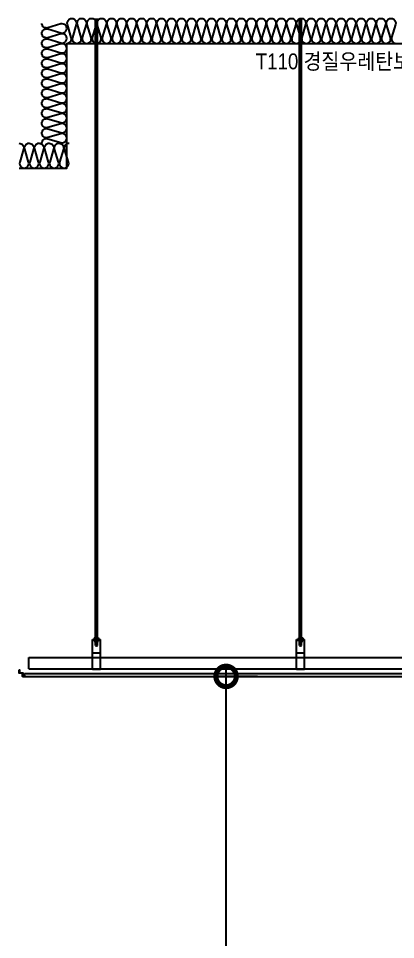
# Model space of a CAD drawing. Header units: millimetres. Extents: x 17311 to 801382, y -242618 to -104888.
# Drawn here: x 77042 to 78705, y -152798 to -148738 of the extents above; entities that cross this region are included whole.
import ezdxf
from ezdxf.enums import TextEntityAlignment as Align

# ---------------------------------------------------------------- set-up
doc = ezdxf.new("R2010")
doc.units = ezdxf.units.MM
doc.header["$LTSCALE"] = 250
doc.layers.get('Defpoints').update_dxf_attribs({"color": 151})
for name, color, linetype in [('A-CEIL', 8, 'Continuous'), ('A-CEIL_EL', 8, 'Continuous'), ('ISL', 251, 'Continuous'), ('MO-S', 3, 'Continuous')]:
    doc.layers.add(name, color=color, linetype=linetype)
doc.layers.add('CK', color=221, linetype='Continuous', plot=False)
doc.layers.add('NOPLOT-단열', color=225, linetype='Continuous', plot=False)
doc.styles.add('Gdim', font='')
doc.styles.get('Gdim').set_extended_font_data('Dotum')
doc.dimstyles.new('Gdim50', dxfattribs={"dimscale": 30, "dimtxt": 3, "dimasz": 6, "dimexe": 1.5, "dimexo": 2, "dimgap": 1, "dimtad": 1, "dimdec": 0, "dimzin": 0, "dimdsep": 46, "dimlunit": 6, "dimtxsty": 'Gdim', "dimblk": 'DOTSMALL', "dimcen": 1.5, "dimdle": 1.5, "dimclrd": 256, "dimclre": 256, "dimclrt": 256, "dimazin": 0, "dimtfac": 1, "dimtdec": 0, "dimtix": 1, "dimtmove": 2, "dimatfit": 3, "dimldrblk": 'DOTSMALL', "dimfxl": 1.5, "dimtolj": 1, "dimtzin": 0, "dimlwd": -1, "dimlwe": -1, "dimarcsym": 1})

# ---------------------------------------------------------------- blocks, each defined once
blk = doc.blocks.new('_DotSmall')
at = {"color": 0, "linetype": 'ByBlock', "const_width": 0.5}
blk.add_lwpolyline([(-0.0625, 0, 1), (0.0625, 0, 1)], format="xyb", close=True, dxfattribs=at)
blk = doc.blocks.new('*D240')
at = {"layer": 'CK', "transparency": 16777216}
for p, q in [((77957.8, -155283.1), (77957.8, -151593.1)), ((78096.1, -151638.1), (77912.8, -151638.1)), ((78096.1, -155238.1), (77912.8, -155238.1))]:
    blk.add_line(p, q, dxfattribs=at)
at = {"layer": 'Defpoints', "color": 0, "transparency": 16777216}
for p in [(77957.8, -151638.1), (78156.1, -151638.1), (78156.1, -155238.1)]:
    blk.add_point(p, dxfattribs=at)
at = {"layer": 'CK', "transparency": 16777216, "xscale": 180, "yscale": 180, "zscale": 180}
for p, rotation in [((77957.8, -151638.1), 90), ((77957.8, -155238.1), 270)]:
    blk.add_blockref('_DotSmall', p, dxfattribs=dict(at, rotation=rotation))
at = {"layer": 'CK', "transparency": 16777216, "insert": (77874.1, -153438.1), "char_height": 90, "attachment_point": 5, "rotation": 90, "style": 'Gdim'}
blk.add_mtext('\\A1;3,600', dxfattribs=at)

msp = doc.modelspace()

# ---------------------------------------------------------------- linework, layer by layer
at = {"layer": 'A-CEIL'}
for p, q in [((77068.4, -151626.1), (91172.2, -151626.1, 0)), ((77068.4, -151638.1), (91172.2, -151638.1, 0))]:
    msp.add_line(p, q, dxfattribs=at)
at = {"layer": 'A-CEIL_EL'}
for p, q in [((77381.8, -151502.3), (77381.8, -148738.1)), ((77390.8, -151502.3), (77390.8, -148738.1)), ((78281.8, -151502.3), (78281.8, -148738.1)), ((78290.8, -151502.3), (78290.8, -148738.1)), ((77368.8, -151606.3), (77368.8, -151475.1)), ((77368.8, -151475.1), (77403.8, -151475.1)), ((77368.8, -151476.3), (77403.8, -151476.3)), ((77372.8, -151473.6), (77399.7, -151473.6)), ((77372.8, -151473.6), (77372.8, -151475.1)), ((77372.8, -151476.3), (77372.8, -151477.8)), ((77372.8, -151477.8), (77399.7, -151477.8)), ((77376.7, -151468.6), (77395.8, -151468.6)), ((77376.7, -151468.6), (77376.7, -151473.6)), ((77376.7, -151477.8), (77376.7, -151482.8)), ((77395.8, -151468.6), (77395.8, -151473.6)), ((77395.8, -151477.8), (77395.8, -151482.8)), ((77399.7, -151473.6), (77399.7, -151475.1)), ((77399.7, -151476.3), (77399.7, -151477.8)), ((77403.8, -151606.3), (77403.8, -151475.1)), ((78268.8, -151606.3), (78268.8, -151475.1)), ((78268.8, -151475.1), (78303.8, -151475.1)), ((78268.8, -151476.3), (78303.8, -151476.3)), ((78272.8, -151473.6), (78299.7, -151473.6)), ((78272.8, -151473.6), (78272.8, -151475.1)), ((78272.8, -151476.3), (78272.8, -151477.8)), ((78272.8, -151477.8), (78299.7, -151477.8)), ((78276.7, -151468.6), (78295.8, -151468.6)), ((78276.7, -151468.6), (78276.7, -151473.6)), ((78276.7, -151477.8), (78276.7, -151482.8)), ((78295.8, -151468.6), (78295.8, -151473.6)), ((78295.8, -151477.8), (78295.8, -151482.8)), ((78299.7, -151473.6), (78299.7, -151475.1)), ((78299.7, -151476.3), (78299.7, -151477.8)), ((78303.8, -151606.3), (78303.8, -151475.1)), ((77376.7, -151482.8), (77395.8, -151482.8)), ((77381.8, -151502.3), (77381.8, -151482.8)), ((77390.8, -151502.3), (77390.8, -151482.8)), ((78276.7, -151482.8), (78295.8, -151482.8)), ((78281.8, -151502.3), (78281.8, -151482.8)), ((78290.8, -151502.3), (78290.8, -151482.8)), ((77088.3, -151555.1), (91104.7, -151555.1, 0)), ((77088.3, -151605.1), (77088.3, -151555.1)), ((77368.8, -151534.6), (77403.8, -151534.6)), ((77368.8, -151555.1), (77403.8, -151555.1)), ((78268.8, -151534.6), (78303.8, -151534.6)), ((78268.8, -151555.1), (78303.8, -151555.1)), ((77088.3, -151605.1), (91104.7, -151605.1, 0)), ((77368.8, -151605.1), (77403.8, -151605.1)), ((77368.8, -151606.3), (77403.8, -151606.3)), ((78268.8, -151605.1), (78303.8, -151605.1)), ((78268.8, -151606.3), (78303.8, -151606.3))]:
    msp.add_line(p, q, dxfattribs=at)
for centre in [(77386.3, -151490.8), (78286.3, -151490.8)]:
    msp.add_arc(centre, 12.4, 248.715, 291.285, dxfattribs=at)
at = {"layer": 'ISL'}
msp.add_line((77068.4, -151638.1), (77068.4, -151626.1), dxfattribs=at)
at = {"layer": 'ISL', "elevation": 0}
for points in [[(77255.3, -148848.1, 0.509267), (77274.7, -148821.5), (77257.8, -148764.8, -1.372593), (77296.7, -148764.8), (77279.8, -148821.5, 0.509267), (77299.3, -148848.1, 0.509267), (77318.7, -148821.5), (77301.8, -148764.8, -1.372593), (77340.7, -148764.8), (77323.8, -148821.5, 0.509267), (77343.3, -148848.1, 0.509267), (77362.7, -148821.5), (77345.8, -148764.8, -1.372593), (77384.7, -148764.8), (77367.8, -148821.5, 0.509267), (77387.3, -148848.1, 0.509267), (77406.7, -148821.5), (77389.8, -148764.8, -1.372593), (77428.7, -148764.8), (77411.8, -148821.5, 0.509267), (77431.3, -148848.1, 0.509267), (77450.7, -148821.5), (77433.8, -148764.8, -1.372593), (77472.7, -148764.8), (77455.8, -148821.5, 0.509267), (77475.3, -148848.1, 0.509267), (77494.7, -148821.5), (77477.8, -148764.8, -1.372593), (77516.7, -148764.8), (77499.8, -148821.5, 0.509267), (77519.3, -148848.1, 0.509267), (77538.7, -148821.5), (77521.8, -148764.8, -1.372593), (77560.7, -148764.8), (77543.8, -148821.5, 0.509267), (77563.3, -148848.1, 0.509267), (77582.7, -148821.5), (77565.8, -148764.8, -1.372593), (77604.7, -148764.8), (77587.8, -148821.5, 0.509267), (77607.3, -148848.1, 0.509267), (77626.7, -148821.5), (77609.8, -148764.8, -1.372593), (77648.7, -148764.8), (77631.8, -148821.5, 0.509267), (77651.3, -148848.1, 0.509267), (77670.7, -148821.5), (77653.8, -148764.8, -1.372593), (77692.7, -148764.8), (77675.8, -148821.5, 0.509267), (77695.3, -148848.1, 0.509267), (77714.7, -148821.5), (77697.8, -148764.8, -1.372593), (77736.7, -148764.8), (77719.8, -148821.5, 0.509267), (77739.3, -148848.1, 0.509267), (77758.7, -148821.5), (77741.8, -148764.8, -1.372593), (77780.7, -148764.8), (77763.8, -148821.5, 0.509267), (77783.3, -148848.1, 0.509267), (77802.7, -148821.5), (77785.8, -148764.8, -1.372593), (77824.7, -148764.8), (77807.8, -148821.5, 0.509267), (77827.3, -148848.1, 0.509267), (77846.7, -148821.5), (77829.8, -148764.8, -1.372593), (77868.7, -148764.8), (77851.8, -148821.5, 0.509267), (77871.3, -148848.1, 0.509267), (77890.7, -148821.5), (77873.8, -148764.8, -1.372593), (77912.7, -148764.8), (77895.8, -148821.5, 0.509267), (77915.3, -148848.1, 0.509267), (77934.7, -148821.5), (77917.8, -148764.8, -1.372593), (77956.7, -148764.8), (77939.8, -148821.5, 0.509267), (77959.3, -148848.1, 0.509267), (77978.7, -148821.5), (77961.8, -148764.8, -1.372593), (78000.7, -148764.8), (77983.8, -148821.5, 0.509267), (78003.3, -148848.1, 0.509267), (78022.7, -148821.5), (78005.8, -148764.8, -1.372593), (78044.7, -148764.8), (78027.8, -148821.5, 0.509267), (78047.3, -148848.1, 0.509267), (78066.7, -148821.5), (78049.8, -148764.8, -1.372593), (78088.7, -148764.8), (78071.8, -148821.5, 0.509267), (78091.3, -148848.1, 0.509267), (78110.7, -148821.5), (78093.8, -148764.8, -1.372593), (78132.7, -148764.8), (78115.8, -148821.5, 0.509267), (78135.3, -148848.1, 0.509267), (78154.7, -148821.5), (78137.8, -148764.8, -1.372593), (78176.7, -148764.8), (78159.8, -148821.5, 0.509267), (78179.3, -148848.1, 0.509267), (78198.7, -148821.5), (78181.8, -148764.8, -1.372593), (78220.7, -148764.8), (78203.8, -148821.5, 0.509267), (78223.3, -148848.1, 0.509267), (78242.7, -148821.5), (78225.8, -148764.8, -1.372593), (78264.7, -148764.8), (78247.8, -148821.5, 0.509267), (78267.3, -148848.1, 0.509267), (78286.7, -148821.5), (78269.8, -148764.8, -1.372593), (78308.7, -148764.8), (78291.8, -148821.5, 0.509267), (78311.3, -148848.1, 0.509267), (78330.7, -148821.5), (78313.8, -148764.8, -1.372593), (78352.7, -148764.8), (78335.8, -148821.5, 0.509267), (78355.3, -148848.1, 0.509267), (78374.7, -148821.5), (78357.8, -148764.8, -1.372593), (78396.7, -148764.8), (78379.8, -148821.5, 0.509267), (78399.3, -148848.1, 0.509267), (78418.7, -148821.5), (78401.8, -148764.8, -1.372593), (78440.7, -148764.8), (78423.8, -148821.5, 0.509267), (78443.3, -148848.1, 0.509267), (78462.7, -148821.5), (78445.8, -148764.8, -1.372593), (78484.7, -148764.8), (78467.8, -148821.5, 0.509267), (78487.3, -148848.1, 0.509267), (78506.7, -148821.5), (78489.8, -148764.8, -1.372593), (78528.7, -148764.8), (78511.8, -148821.5, 0.509267), (78531.3, -148848.1, 0.509267), (78550.7, -148821.5), (78533.8, -148764.8, -1.372593), (78572.7, -148764.8), (78555.8, -148821.5, 0.509267), (78575.3, -148848.1, 0.509267), (78594.7, -148821.5), (78577.8, -148764.8, -1.372593), (78616.7, -148764.8), (78599.8, -148821.5, 0.509267), (78619.3, -148848.1, 0.509267), (78638.7, -148821.5), (78621.8, -148764.8, -1.372593), (78660.7, -148764.8), (78643.8, -148821.5, 0.509267), (78663.3, -148848.1, 0.509267), (78682.7, -148821.5), (78665.8, -148764.8, -1.372593), (78704.7, -148764.8), (78687.8, -148821.5, 0.509267), (78707.3, -148848.1, 0.509267)], [(77145.3, -149288.1, -0.509267), (77171.9, -149268.7), (77228.6, -149285.5, 1.372593), (77228.6, -149246.7), (77171.9, -149263.5, -0.509267), (77145.3, -149244.1, -0.509267), (77171.9, -149224.7), (77228.6, -149241.5, 1.372593), (77228.6, -149202.7), (77171.9, -149219.5, -0.509267), (77145.3, -149200.1, -0.509267), (77171.9, -149180.7), (77228.6, -149197.5, 1.372593), (77228.6, -149158.7), (77171.9, -149175.5, -0.509267), (77145.3, -149156.1, -0.509267), (77171.9, -149136.7), (77228.6, -149153.5, 1.372593), (77228.6, -149114.7), (77171.9, -149131.5, -0.509267), (77145.3, -149112.1, -0.509267), (77171.9, -149092.7), (77228.6, -149109.5, 1.372593), (77228.6, -149070.7), (77171.9, -149087.5, -0.509267), (77145.3, -149068.1, -0.509267), (77171.9, -149048.7), (77228.6, -149065.5, 1.372593), (77228.6, -149026.7), (77171.9, -149043.5, -0.509267), (77145.3, -149024.1, -0.509267), (77171.9, -149004.7), (77228.6, -149021.5, 1.372593), (77228.6, -148982.7), (77171.9, -148999.5, -0.509267), (77145.3, -148980.1, -0.509267), (77171.9, -148960.7), (77228.6, -148977.5, 1.372593), (77228.6, -148938.7), (77171.9, -148955.5, -0.509267), (77145.3, -148936.1, -0.509267), (77171.9, -148916.7), (77228.6, -148933.5, 1.372593), (77228.6, -148894.7), (77171.9, -148911.5, -0.509267), (77145.3, -148892.1, -0.509267), (77171.9, -148872.7), (77228.6, -148889.5, 1.372593), (77228.6, -148850.7), (77171.9, -148867.5, -0.509267), (77145.3, -148848.1, -0.509267), (77171.9, -148828.7), (77228.6, -148845.5, 1.372593), (77228.6, -148806.7), (77171.9, -148823.5, -0.509267), (77145.3, -148804.1, -0.509267), (77171.9, -148784.7), (77228.6, -148801.5, 1.372593), (77228.6, -148762.7), (77171.9, -148779.5, -0.509267), (77145.3, -148760.1)], [(77045.3, -149288.1, -0.509267), (77064.7, -149314.8), (77047.8, -149371.5, 1.372593), (77086.7, -149371.5), (77069.8, -149314.8, -0.509267), (77089.3, -149288.1, -0.509267), (77108.7, -149314.8), (77091.8, -149371.5, 1.372593), (77130.7, -149371.5), (77113.8, -149314.8, -0.509267), (77133.3, -149288.1, -0.509267), (77152.7, -149314.8), (77135.8, -149371.5, 1.372593), (77174.7, -149371.5), (77157.8, -149314.8, -0.509267), (77177.3, -149288.1, -0.509267), (77196.7, -149314.8), (77179.8, -149371.5, 1.372593), (77218.7, -149371.5), (77201.8, -149314.8, -0.509267), (77221.3, -149288.1, -0.509267), (77240.7, -149314.8), (77223.8, -149371.5, 1.372593), (77262.7, -149371.5), (77245.8, -149314.8, -0.509267), (77265.3, -149288.1)]]:
    msp.add_lwpolyline(points, format="xyb", dxfattribs=at)
msp.add_lwpolyline([(77045.3, -149398.1), (77255.3, -149398.1), (77255.3, -148848.1), (79745.3, -148848.1)], dxfattribs=at)
at = {"layer": 'MO-S'}
msp.add_line((77050.1, -151617), (77042, -151617), dxfattribs=at)
at = {"layer": 'MO-S', "elevation": 0}
msp.add_lwpolyline([(77045.3, -151609.3), (77046.5, -151609.3), (77046.5, -151623.1), (77061.5, -151623.1), (77061.5, -151638.1), (77075.3, -151638.1), (77075.3, -151639.3), (77060.3, -151639.3), (77060.3, -151624.3), (77045.3, -151624.3)], close=True, dxfattribs=at)

# ---------------------------------------------------------------- texts
at = {"layer": 'NOPLOT-단열', "style": 'Gdim', "width": 0.9}
msp.add_text('T110 경질우레탄보드', height=70, dxfattribs=at).set_placement((78470.5, -148927.4), align=Align.MIDDLE_CENTER)

# ---------------------------------------------------------------- dimensions: what is measured, and where the dimension line sits
at = {"layer": 'CK'}
dim = msp.add_linear_dim(base=(77957.8, -151638.1), p1=(78156.1, -155238.1), p2=(78156.1, -151638.1), angle=90, dimstyle='Gdim50', dxfattribs=at)
dim.commit()
dim.dimension.update_dxf_attribs({"geometry": '*D240', "text_midpoint": (77874.1, -153438.1)})

doc.saveas('drawing.dxf')
